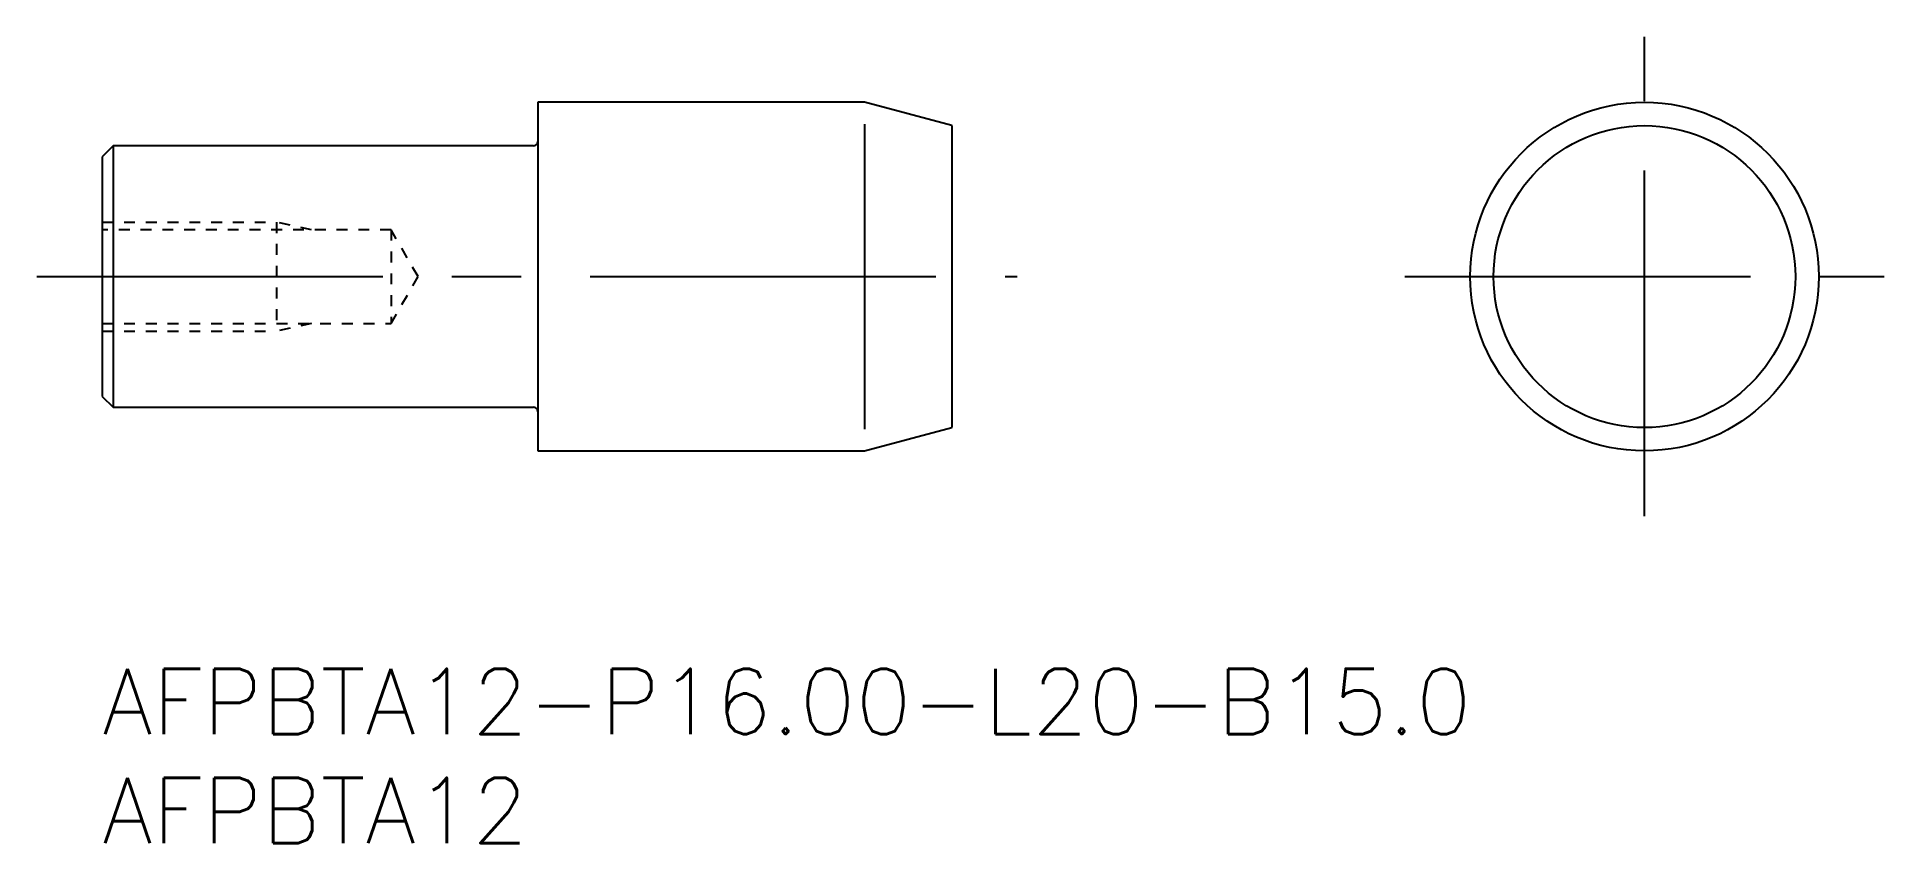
# Model space of a CAD drawing. Extents: x -3 to 81.8, y -8 to 29.
import ezdxf

# ---------------------------------------------------------------- set-up
doc = ezdxf.new("R2010")
doc.units = 0
doc.header["$LTSCALE"] = 0.5
doc.linetypes.add('CENTER', pattern=[50.8, 31.75, -6.35, 6.35, -6.35])
doc.linetypes.add('DASHED', pattern=[2, 1, -1])
for name, color, linetype in [('MSM_CENTER', 1, 'CENTER'), ('MSM_CONTINUOUS', 7, 'CONTINUOUS'), ('MSM_DASHED', 4, 'DASHED'), ('MSM_NARROW', 5, 'CONTINUOUS'), ('MSM_PART_NUMBER', 7, 'CONTINUOUS')]:
    doc.layers.add(name, color=color, linetype=linetype)
doc.styles.get("Standard").update_dxf_attribs({"font": 'txt.shx', "height": 1, "bigfont": 'bigfont.shx'})

# ---------------------------------------------------------------- blocks, each defined once
blk = doc.blocks.new('*U15')
at = {"layer": 'MSM_PART_NUMBER'}
blk.add_text('AFPBTA12-P16.00-L20-B15.0', height=3, dxfattribs=at).set_placement((0, -3))
blk = doc.blocks.new('*U16')
at = {"layer": 'MSM_PART_NUMBER'}
blk.add_text('AFPBTA12', height=3, dxfattribs=at).set_placement((0, -8))

msp = doc.modelspace()

# ---------------------------------------------------------------- linework, layer by layer
at = {"layer": 'MSM_CENTER'}
for p, q in [((70.804, 7), (70.804, 29)), ((-3, 18), (42, 18)), ((59.804, 18), (81.804, 18))]:
    msp.add_line(p, q, dxfattribs=at)
at = {"layer": 'MSM_CONTINUOUS'}
for p, q in [((35, 26), (20, 26)), ((20, 26), (20, 10)), ((39, 24.928), (35, 26)), ((39, 24.928), (39, 11.072)), ((0.5, 24), (0, 23.5)), ((19.8, 24), (0.5, 24)), ((0.5, 24), (0.5, 12)), ((0, 23.5), (0, 12.5)), ((0, 12.5), (0.5, 12)), ((0.5, 12), (19.8, 12)), ((35, 10), (39, 11.072)), ((20, 10), (35, 10))]:
    msp.add_line(p, q, dxfattribs=at)
for radius in [8, 6.928]:
    msp.add_circle((70.804, 18), radius, dxfattribs=at)
for centre, start, end in [((19.8, 24.2), 270, 0), ((19.8, 11.8), 0, 90)]:
    msp.add_arc(centre, 0.2, start, end, dxfattribs=at)
at = {"layer": 'MSM_DASHED'}
for p, q in [((0, 20.5), (8, 20.5)), ((8, 20.5), (8, 15.5)), ((9.6, 20.15), (8, 20.5)), ((13.259, 20.15), (0, 20.15)), ((14.5, 18), (13.259, 20.15)), ((13.259, 20.15), (13.259, 15.85)), ((13.259, 15.85), (14.5, 18)), ((0, 15.85), (13.259, 15.85)), ((0, 15.5), (8, 15.5)), ((9.6, 15.85), (8, 15.5))]:
    msp.add_line(p, q, dxfattribs=at)
at = {"layer": 'MSM_NARROW'}
msp.add_line((35, 25), (35, 11), dxfattribs=at)

# ---------------------------------------------------------------- block references
at = {"layer": 'MSM_CONTINUOUS'}
for name in ['*U15', '*U16']:
    msp.add_blockref(name, (0, 0), dxfattribs=at)

doc.saveas('drawing.dxf')
